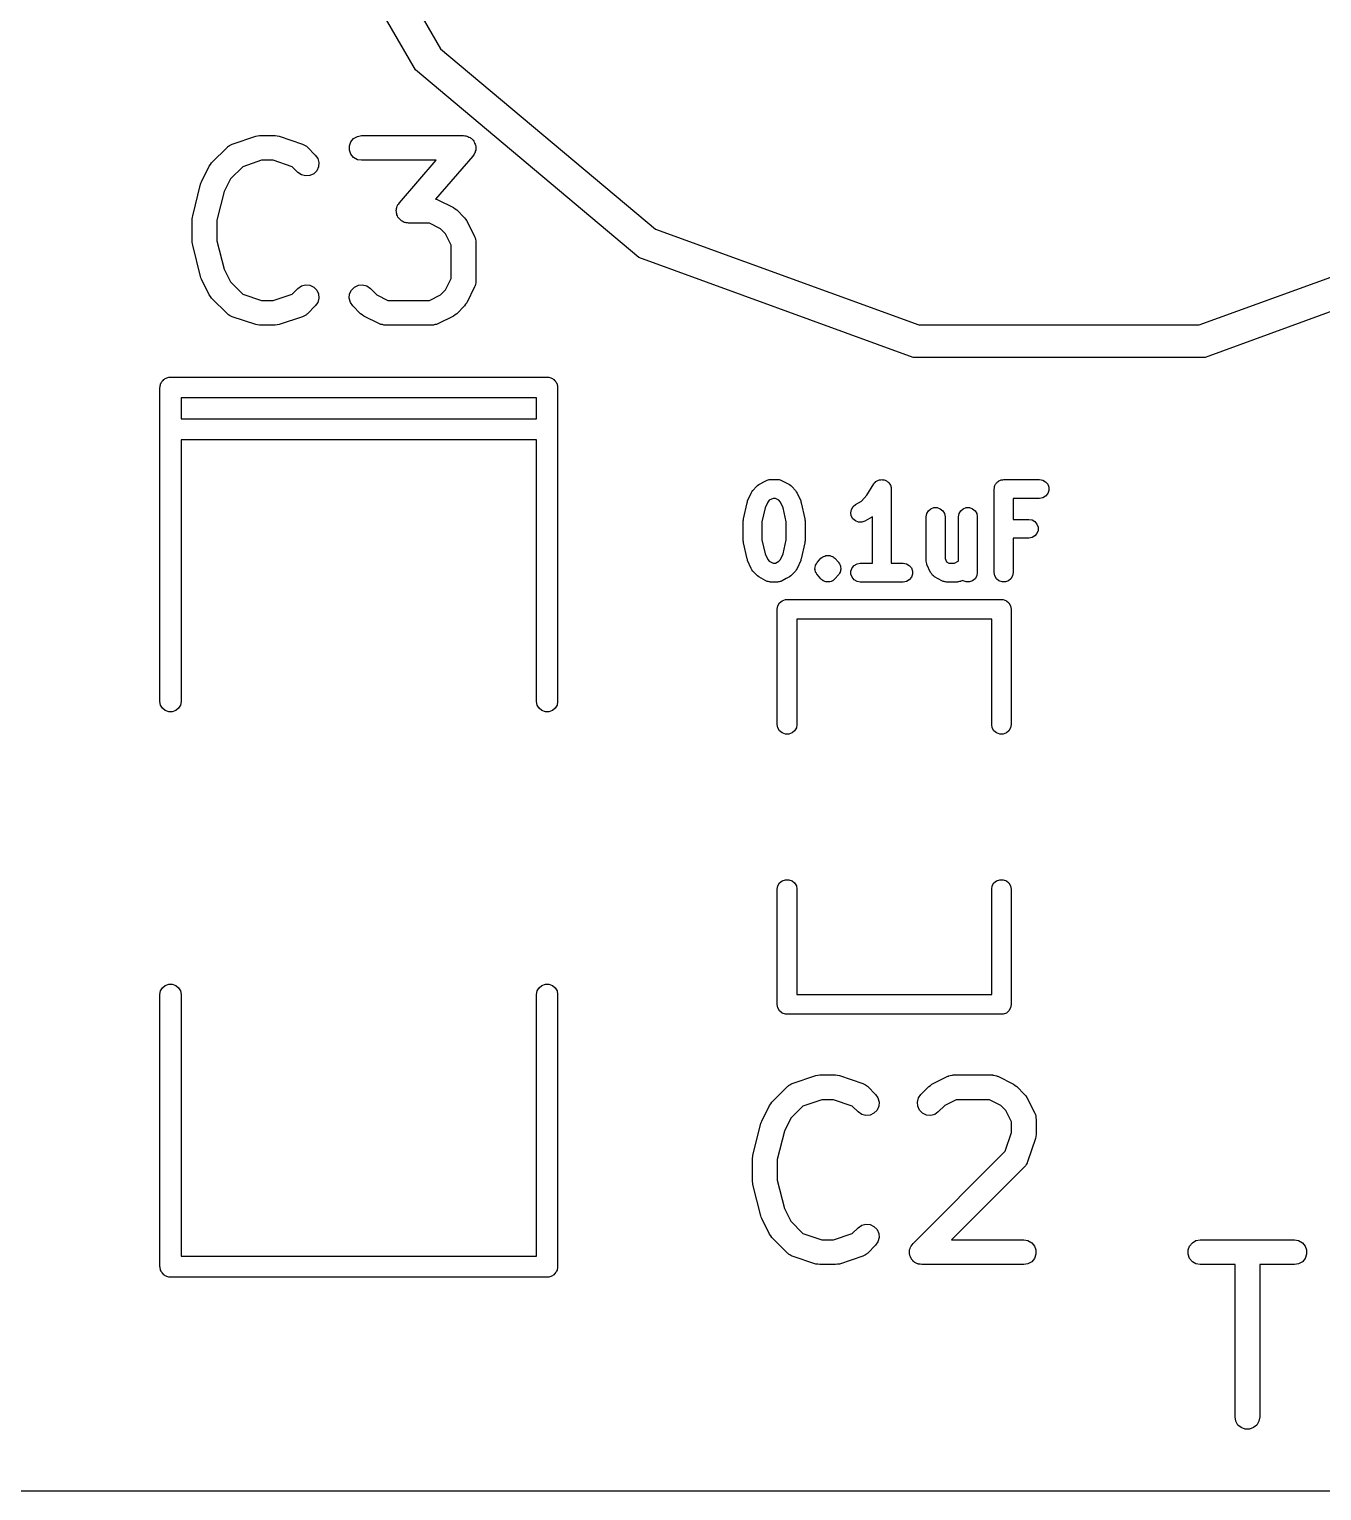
# Model space of a CAD drawing. Extents: x 173.7 to 226.3, y -126 to -74.1.
# Drawn here: x 193.75 to 201.59, y -111.9 to -103.03 of the extents above; entities that cross this region are included whole.
import ezdxf

# ---------------------------------------------------------------- set-up
doc = ezdxf.new("R2010")
doc.units = 0
doc.header["$MEASUREMENT"] = 0
doc.layers.add('BLACK', color=7, linetype='CONTINUOUS')

msp = doc.modelspace()

# ---------------------------------------------------------------- linework, layer by layer
at = {"layer": 'Black'}
for p, q in [((195.396, -101.676), (196.246, -103.15)), ((196.093, -103.278), (195.208, -101.744)), ((196.246, -103.15), (197.55, -104.244)), ((197.45, -104.417), (196.093, -103.278)), ((194.856, -103.842), (194.952, -103.747)), ((194.952, -103.747), (194.955, -103.744)), ((194.955, -103.744), (194.958, -103.741)), ((194.958, -103.741), (194.966, -103.737)), ((194.966, -103.737), (194.973, -103.732)), ((194.973, -103.732), (194.977, -103.731)), ((194.977, -103.731), (194.981, -103.729)), ((194.981, -103.729), (195.124, -103.681)), ((195.124, -103.681), (195.136, -103.679)), ((195.136, -103.679), (195.148, -103.677)), ((195.148, -103.677), (195.243, -103.677)), ((195.243, -103.677), (195.255, -103.679)), ((195.255, -103.679), (195.267, -103.681)), ((195.267, -103.681), (195.409, -103.729)), ((195.409, -103.729), (195.413, -103.731)), ((195.413, -103.731), (195.417, -103.732)), ((195.417, -103.732), (195.425, -103.737)), ((195.425, -103.737), (195.432, -103.741)), ((195.432, -103.741), (195.435, -103.744)), ((195.435, -103.744), (195.439, -103.747)), ((195.439, -103.747), (195.486, -103.795)), ((195.693, -103.739), (195.702, -103.715)), ((195.693, -103.765), (195.693, -103.739)), ((195.702, -103.715), (195.718, -103.695)), ((195.718, -103.695), (195.741, -103.682)), ((195.741, -103.682), (195.767, -103.677)), ((195.767, -103.677), (196.386, -103.677)), ((196.386, -103.677), (196.393, -103.679)), ((196.393, -103.679), (196.4, -103.679)), ((196.4, -103.679), (196.406, -103.681)), ((196.406, -103.681), (196.411, -103.682)), ((196.411, -103.682), (196.418, -103.686)), ((196.418, -103.686), (196.425, -103.688)), ((196.425, -103.688), (196.429, -103.692)), ((196.429, -103.692), (196.434, -103.695)), ((196.434, -103.695), (196.439, -103.701)), ((196.439, -103.701), (196.444, -103.705)), ((196.444, -103.705), (196.447, -103.71)), ((196.447, -103.71), (196.451, -103.715)), ((196.451, -103.715), (196.453, -103.722)), ((196.453, -103.722), (196.457, -103.728)), ((196.457, -103.728), (196.458, -103.734)), ((196.458, -103.734), (196.46, -103.739)), ((196.46, -103.739), (196.46, -103.747)), ((196.46, -103.747), (196.461, -103.754)), ((196.461, -103.754), (196.46, -103.76)), ((196.46, -103.76), (196.46, -103.765)), ((194.85, -103.852), (194.856, -103.842)), ((195.16, -103.827), (195.045, -103.866)), ((195.231, -103.827), (195.16, -103.827)), ((195.345, -103.866), (195.231, -103.827)), ((195.486, -103.795), (195.501, -103.816)), ((195.501, -103.816), (195.508, -103.841)), ((195.508, -103.841), (195.506, -103.867)), ((195.702, -103.79), (195.693, -103.765)), ((195.718, -103.81), (195.702, -103.79)), ((195.741, -103.823), (195.718, -103.81)), ((195.767, -103.827), (195.741, -103.823)), ((196.22, -103.827), (195.767, -103.827)), ((195.996, -104.084), (196.22, -103.827)), ((196.442, -103.802), (196.215, -104.062)), ((196.446, -103.795), (196.442, -103.802)), ((196.451, -103.79), (196.446, -103.795)), ((196.453, -103.784), (196.451, -103.79)), ((196.456, -103.779), (196.453, -103.784)), ((196.457, -103.772), (196.456, -103.779)), ((196.46, -103.765), (196.457, -103.772)), ((194.795, -103.957), (194.842, -103.862)), ((194.842, -103.862), (194.85, -103.852)), ((195.045, -103.866), (194.971, -103.94)), ((195.38, -103.901), (195.345, -103.866)), ((195.402, -103.916), (195.38, -103.901)), ((195.427, -103.922), (195.402, -103.916)), ((195.453, -103.92), (195.427, -103.922)), ((195.476, -103.909), (195.453, -103.92)), ((195.495, -103.891), (195.476, -103.909)), ((195.506, -103.867), (195.495, -103.891)), ((194.742, -104.163), (194.789, -103.972)), ((194.789, -103.972), (194.792, -103.965)), ((194.792, -103.965), (194.795, -103.957)), ((194.933, -104.017), (194.889, -104.19)), ((194.971, -103.94), (194.933, -104.017)), ((195.979, -104.12), (195.981, -104.113)), ((195.981, -104.113), (195.982, -104.106)), ((195.982, -104.106), (195.985, -104.101)), ((195.985, -104.101), (195.987, -104.096)), ((195.987, -104.096), (195.992, -104.09)), ((195.992, -104.09), (195.996, -104.084)), ((196.215, -104.062), (196.221, -104.063)), ((196.221, -104.063), (196.225, -104.065)), ((196.225, -104.065), (196.229, -104.066)), ((196.229, -104.066), (196.324, -104.114)), ((196.324, -104.114), (196.334, -104.121)), ((194.739, -104.181), (194.741, -104.172)), ((194.739, -104.324), (194.739, -104.181)), ((194.741, -104.172), (194.742, -104.163)), ((194.889, -104.19), (194.889, -104.315)), ((195.977, -104.132), (195.979, -104.126)), ((195.979, -104.139), (195.977, -104.132)), ((195.979, -104.126), (195.979, -104.12)), ((195.979, -104.146), (195.979, -104.139)), ((195.98, -104.152), (195.979, -104.146)), ((195.981, -104.158), (195.98, -104.152)), ((195.985, -104.164), (195.981, -104.158)), ((195.987, -104.171), (195.985, -104.164)), ((195.991, -104.175), (195.987, -104.171)), ((195.994, -104.18), (195.991, -104.175)), ((195.999, -104.185), (195.994, -104.18)), ((196.004, -104.191), (195.999, -104.185)), ((196.009, -104.194), (196.004, -104.191)), ((196.014, -104.197), (196.009, -104.194)), ((196.02, -104.2), (196.014, -104.197)), ((196.027, -104.204), (196.02, -104.2)), ((196.032, -104.205), (196.027, -104.204)), ((196.334, -104.121), (196.344, -104.128)), ((196.344, -104.128), (196.391, -104.176)), ((196.391, -104.176), (196.398, -104.185)), ((196.398, -104.185), (196.405, -104.195)), ((196.405, -104.195), (196.453, -104.29)), ((196.038, -104.207), (196.032, -104.205)), ((196.045, -104.207), (196.038, -104.207)), ((196.052, -104.208), (196.045, -104.207)), ((196.178, -104.208), (196.052, -104.208)), ((196.246, -104.243), (196.178, -104.208)), ((196.276, -104.273), (196.246, -104.243)), ((196.311, -104.342), (196.276, -104.273)), ((196.453, -104.29), (196.454, -104.294)), ((197.55, -104.244), (199.149, -104.826)), ((200.851, -104.826), (202.45, -104.244)), ((194.741, -104.333), (194.739, -104.324)), ((194.742, -104.342), (194.741, -104.333)), ((194.789, -104.532), (194.742, -104.342)), ((194.889, -104.315), (194.933, -104.488)), ((196.311, -104.544), (196.311, -104.342)), ((196.454, -104.294), (196.456, -104.298)), ((196.456, -104.298), (196.458, -104.307)), ((196.458, -104.307), (196.46, -104.315)), ((196.46, -104.315), (196.46, -104.32)), ((196.46, -104.32), (196.461, -104.324)), ((196.461, -104.324), (196.461, -104.562)), ((199.114, -105.023), (197.45, -104.417)), ((202.55, -104.417), (200.886, -105.023)), ((194.792, -104.54), (194.789, -104.532)), ((194.795, -104.548), (194.792, -104.54)), ((194.842, -104.643), (194.795, -104.548)), ((194.933, -104.488), (194.971, -104.565)), ((196.276, -104.613), (196.311, -104.544)), ((194.85, -104.653), (194.842, -104.643)), ((194.971, -104.565), (195.045, -104.639)), ((195.045, -104.639), (195.16, -104.677)), ((195.231, -104.677), (195.345, -104.639)), ((195.345, -104.639), (195.38, -104.604)), ((195.38, -104.604), (195.402, -104.589)), ((195.402, -104.589), (195.427, -104.582)), ((195.427, -104.582), (195.453, -104.585)), ((195.453, -104.585), (195.476, -104.596)), ((195.476, -104.596), (195.495, -104.614)), ((195.495, -104.614), (195.506, -104.638)), ((195.506, -104.638), (195.508, -104.664)), ((195.692, -104.664), (195.694, -104.638)), ((195.694, -104.638), (195.705, -104.614)), ((195.705, -104.614), (195.724, -104.596)), ((195.724, -104.596), (195.747, -104.585)), ((195.747, -104.585), (195.773, -104.582)), ((195.773, -104.582), (195.798, -104.589)), ((195.798, -104.589), (195.82, -104.604)), ((195.82, -104.604), (195.859, -104.643)), ((195.859, -104.643), (195.927, -104.677)), ((196.178, -104.677), (196.246, -104.643)), ((196.246, -104.643), (196.276, -104.613)), ((196.453, -104.595), (196.405, -104.691)), ((196.454, -104.591), (196.453, -104.595)), ((196.456, -104.588), (196.454, -104.591)), ((196.458, -104.579), (196.456, -104.588)), ((196.46, -104.57), (196.458, -104.579)), ((196.461, -104.562), (196.46, -104.566)), ((196.46, -104.566), (196.46, -104.57)), ((194.856, -104.663), (194.85, -104.653)), ((194.952, -104.758), (194.856, -104.663)), ((195.16, -104.677), (195.231, -104.677)), ((195.486, -104.71), (195.439, -104.758)), ((195.501, -104.689), (195.486, -104.71)), ((195.508, -104.664), (195.501, -104.689)), ((195.699, -104.689), (195.692, -104.664)), ((195.714, -104.71), (195.699, -104.689)), ((195.761, -104.758), (195.714, -104.71)), ((195.927, -104.677), (196.178, -104.677)), ((196.391, -104.71), (196.344, -104.758)), ((196.398, -104.7), (196.391, -104.71)), ((196.405, -104.691), (196.398, -104.7)), ((194.955, -104.76), (194.952, -104.758)), ((194.958, -104.764), (194.955, -104.76)), ((194.966, -104.768), (194.958, -104.764)), ((194.973, -104.773), (194.966, -104.768)), ((194.977, -104.774), (194.973, -104.773)), ((194.981, -104.776), (194.977, -104.774)), ((195.124, -104.824), (194.981, -104.776)), ((195.136, -104.825), (195.124, -104.824)), ((195.148, -104.827), (195.136, -104.825)), ((195.255, -104.825), (195.243, -104.827)), ((195.267, -104.824), (195.255, -104.825)), ((195.409, -104.776), (195.267, -104.824)), ((195.413, -104.774), (195.409, -104.776)), ((195.417, -104.773), (195.413, -104.774)), ((195.425, -104.768), (195.417, -104.773)), ((195.432, -104.764), (195.425, -104.768)), ((195.435, -104.76), (195.432, -104.764)), ((195.439, -104.758), (195.435, -104.76)), ((195.771, -104.765), (195.761, -104.758)), ((195.781, -104.772), (195.771, -104.765)), ((195.876, -104.819), (195.781, -104.772)), ((195.88, -104.821), (195.876, -104.819)), ((195.884, -104.823), (195.88, -104.821)), ((195.893, -104.824), (195.884, -104.823)), ((195.901, -104.827), (195.893, -104.824)), ((196.212, -104.824), (196.204, -104.827)), ((196.221, -104.823), (196.212, -104.824)), ((196.225, -104.821), (196.221, -104.823)), ((196.229, -104.819), (196.225, -104.821)), ((196.324, -104.772), (196.229, -104.819)), ((196.334, -104.765), (196.324, -104.772)), ((196.344, -104.758), (196.334, -104.765)), ((195.243, -104.827), (195.148, -104.827)), ((195.905, -104.827), (195.901, -104.827)), ((195.91, -104.827), (195.905, -104.827)), ((196.195, -104.827), (195.91, -104.827)), ((196.199, -104.827), (196.195, -104.827)), ((196.204, -104.827), (196.199, -104.827)), ((199.149, -104.826), (200.851, -104.826)), ((200.886, -105.023), (199.114, -105.023)), ((194.547, -105.184), (194.55, -105.179)), ((194.55, -105.179), (194.552, -105.174)), ((194.552, -105.174), (194.556, -105.17)), ((194.556, -105.17), (194.558, -105.165)), ((194.558, -105.165), (194.563, -105.162)), ((194.563, -105.162), (194.566, -105.157)), ((194.566, -105.157), (194.571, -105.155)), ((194.571, -105.155), (194.575, -105.151)), ((194.575, -105.151), (194.58, -105.149)), ((194.58, -105.149), (194.585, -105.146)), ((194.585, -105.146), (194.591, -105.145)), ((194.591, -105.145), (194.596, -105.143)), ((194.596, -105.143), (194.602, -105.143)), ((194.602, -105.143), (194.607, -105.142)), ((194.607, -105.142), (196.893, -105.142)), ((196.893, -105.142), (196.898, -105.143)), ((196.898, -105.143), (196.904, -105.143)), ((196.904, -105.143), (196.909, -105.145)), ((196.909, -105.145), (196.915, -105.146)), ((196.915, -105.146), (196.92, -105.149)), ((196.92, -105.149), (196.925, -105.151)), ((196.925, -105.151), (196.929, -105.155)), ((196.929, -105.155), (196.934, -105.157)), ((196.934, -105.157), (196.937, -105.162)), ((196.937, -105.162), (196.942, -105.165)), ((196.942, -105.165), (196.944, -105.17)), ((196.944, -105.17), (196.948, -105.174)), ((196.948, -105.174), (196.95, -105.179)), ((196.95, -105.179), (196.953, -105.184)), ((194.543, -105.206), (194.544, -105.201)), ((194.543, -107.111), (194.543, -105.206)), ((194.544, -105.195), (194.546, -105.19)), ((194.544, -105.201), (194.544, -105.195)), ((194.546, -105.19), (194.547, -105.184)), ((196.829, -105.269), (194.671, -105.269)), ((194.671, -105.269), (194.671, -105.396)), ((196.829, -105.396), (196.829, -105.269)), ((196.953, -105.184), (196.954, -105.19)), ((196.954, -105.19), (196.956, -105.195)), ((196.956, -105.195), (196.956, -105.201)), ((196.956, -105.201), (196.956, -105.206)), ((196.956, -105.206), (196.956, -107.111)), ((194.671, -105.396), (196.829, -105.396)), ((194.671, -105.523), (194.671, -107.111)), ((196.829, -105.523), (194.671, -105.523)), ((196.829, -107.111), (196.829, -105.523)), ((198.163, -105.807), (198.17, -105.801)), ((198.17, -105.801), (198.178, -105.795)), ((198.178, -105.795), (198.221, -105.771)), ((198.221, -105.771), (198.225, -105.769)), ((198.225, -105.769), (198.229, -105.767)), ((198.229, -105.767), (198.235, -105.766)), ((198.235, -105.766), (198.24, -105.764)), ((198.24, -105.764), (198.244, -105.764)), ((198.244, -105.764), (198.249, -105.764)), ((198.249, -105.764), (198.292, -105.764)), ((198.292, -105.764), (198.297, -105.764)), ((198.297, -105.764), (198.301, -105.764)), ((198.301, -105.764), (198.307, -105.766)), ((198.307, -105.766), (198.312, -105.767)), ((198.312, -105.767), (198.316, -105.769)), ((198.316, -105.769), (198.32, -105.771)), ((198.32, -105.771), (198.364, -105.795)), ((198.364, -105.795), (198.371, -105.801)), ((198.371, -105.801), (198.378, -105.807)), ((198.834, -105.859), (198.875, -105.791)), ((198.875, -105.791), (198.878, -105.788)), ((198.878, -105.788), (198.88, -105.784)), ((198.88, -105.784), (198.884, -105.781)), ((198.884, -105.781), (198.888, -105.776)), ((198.888, -105.776), (198.892, -105.774)), ((198.892, -105.774), (198.895, -105.771)), ((198.895, -105.771), (198.9, -105.769)), ((198.9, -105.769), (198.905, -105.767)), ((198.905, -105.767), (198.91, -105.766)), ((198.91, -105.766), (198.914, -105.765)), ((198.914, -105.765), (198.919, -105.765)), ((198.919, -105.765), (198.925, -105.764)), ((198.925, -105.764), (198.929, -105.765)), ((198.929, -105.765), (198.934, -105.765)), ((198.934, -105.765), (198.939, -105.766)), ((198.939, -105.766), (198.944, -105.767)), ((198.944, -105.767), (198.948, -105.77)), ((198.948, -105.77), (198.952, -105.771)), ((198.952, -105.771), (198.957, -105.775)), ((198.957, -105.775), (198.961, -105.778)), ((198.961, -105.778), (198.964, -105.781)), ((198.964, -105.781), (198.968, -105.784)), ((198.968, -105.784), (198.97, -105.789)), ((198.97, -105.789), (198.974, -105.793)), ((198.974, -105.793), (198.975, -105.797)), ((198.975, -105.797), (198.978, -105.801)), ((198.978, -105.801), (198.978, -105.807)), ((199.609, -105.806), (199.61, -105.801)), ((199.61, -105.801), (199.613, -105.797)), ((199.613, -105.797), (199.615, -105.792)), ((199.615, -105.792), (199.618, -105.788)), ((199.618, -105.788), (199.62, -105.784)), ((199.62, -105.784), (199.624, -105.781)), ((199.624, -105.781), (199.627, -105.777)), ((199.627, -105.777), (199.632, -105.775)), ((199.632, -105.775), (199.635, -105.771)), ((199.635, -105.771), (199.64, -105.77)), ((199.64, -105.77), (199.644, -105.767)), ((199.644, -105.767), (199.649, -105.766)), ((199.649, -105.766), (199.654, -105.765)), ((199.654, -105.765), (199.659, -105.765)), ((199.659, -105.765), (199.664, -105.764)), ((199.664, -105.764), (199.882, -105.764)), ((199.882, -105.764), (199.901, -105.767)), ((199.901, -105.767), (199.918, -105.777)), ((199.918, -105.777), (199.931, -105.792)), ((199.931, -105.792), (199.938, -105.811)), ((198.11, -105.894), (198.131, -105.846)), ((198.131, -105.846), (198.136, -105.838)), ((198.136, -105.838), (198.141, -105.831)), ((198.141, -105.831), (198.163, -105.807)), ((198.264, -105.878), (198.241, -105.89)), ((198.278, -105.878), (198.264, -105.878)), ((198.3, -105.89), (198.278, -105.878)), ((198.378, -105.807), (198.4, -105.831)), ((198.4, -105.831), (198.405, -105.838)), ((198.405, -105.838), (198.41, -105.846)), ((198.41, -105.846), (198.432, -105.894)), ((198.801, -105.896), (198.834, -105.859)), ((198.978, -105.807), (198.98, -105.812)), ((198.98, -105.812), (198.98, -105.816)), ((198.98, -105.816), (198.981, -105.821)), ((198.981, -105.821), (198.981, -106.272)), ((199.607, -105.821), (199.608, -105.816)), ((199.607, -106.329), (199.607, -105.821)), ((199.608, -105.811), (199.609, -105.806)), ((199.608, -105.816), (199.608, -105.811)), ((199.882, -105.878), (199.721, -105.878)), ((199.721, -105.878), (199.721, -106.006)), ((199.901, -105.875), (199.882, -105.878)), ((199.918, -105.865), (199.901, -105.875)), ((199.931, -105.849), (199.918, -105.865)), ((199.938, -105.831), (199.931, -105.849)), ((199.938, -105.811), (199.938, -105.831)), ((198.084, -106.002), (198.106, -105.905)), ((198.106, -105.905), (198.108, -105.9)), ((198.108, -105.9), (198.11, -105.894)), ((198.216, -105.936), (198.197, -106.021)), ((198.232, -105.901), (198.216, -105.936)), ((198.241, -105.89), (198.232, -105.901)), ((198.309, -105.901), (198.3, -105.89)), ((198.325, -105.936), (198.309, -105.901)), ((198.344, -106.021), (198.325, -105.936)), ((198.432, -105.894), (198.433, -105.9)), ((198.433, -105.9), (198.435, -105.905)), ((198.435, -105.905), (198.457, -106.002)), ((198.736, -105.965), (198.74, -105.946)), ((198.739, -105.985), (198.736, -105.965)), ((198.74, -105.946), (198.75, -105.928)), ((198.75, -105.928), (198.765, -105.916)), ((198.765, -105.916), (198.801, -105.896)), ((199.193, -105.99), (199.197, -105.971)), ((199.197, -105.971), (199.207, -105.953)), ((199.207, -105.953), (199.222, -105.941)), ((199.222, -105.941), (199.24, -105.934)), ((199.24, -105.934), (199.26, -105.934)), ((199.26, -105.934), (199.279, -105.941)), ((199.279, -105.941), (199.294, -105.953)), ((199.294, -105.953), (199.304, -105.971)), ((199.304, -105.971), (199.308, -105.99)), ((199.389, -105.99), (199.393, -105.971)), ((199.393, -105.971), (199.403, -105.953)), ((199.403, -105.953), (199.418, -105.941)), ((199.418, -105.941), (199.436, -105.934)), ((199.436, -105.934), (199.456, -105.934)), ((199.456, -105.934), (199.475, -105.941)), ((199.475, -105.941), (199.49, -105.953)), ((199.49, -105.953), (199.5, -105.971)), ((199.5, -105.971), (199.503, -105.99)), ((198.083, -106.014), (198.084, -106.008)), ((198.083, -106.135), (198.083, -106.014)), ((198.084, -106.008), (198.084, -106.002)), ((198.197, -106.021), (198.197, -106.129)), ((198.344, -106.129), (198.344, -106.021)), ((198.457, -106.002), (198.457, -106.008)), ((198.457, -106.008), (198.458, -106.014)), ((198.458, -106.014), (198.458, -106.135)), ((198.749, -106.002), (198.739, -105.985)), ((198.764, -106.015), (198.749, -106.002)), ((198.782, -106.022), (198.764, -106.015)), ((198.802, -106.022), (198.782, -106.022)), ((198.821, -106.016), (198.802, -106.022)), ((198.864, -105.992), (198.821, -106.016)), ((198.867, -105.99), (198.864, -105.992)), ((198.867, -106.272), (198.867, -105.99)), ((199.193, -106.256), (199.193, -105.99)), ((199.308, -105.99), (199.308, -106.244)), ((199.389, -106.258), (199.389, -105.99)), ((199.503, -105.99), (199.503, -106.329)), ((199.721, -106.006), (199.816, -106.006)), ((199.816, -106.006), (199.836, -106.009)), ((199.836, -106.009), (199.853, -106.019)), ((199.853, -106.019), (199.866, -106.034)), ((199.866, -106.034), (199.873, -106.053)), ((199.873, -106.053), (199.873, -106.073)), ((198.084, -106.142), (198.083, -106.135)), ((198.084, -106.148), (198.084, -106.142)), ((198.106, -106.245), (198.084, -106.148)), ((198.197, -106.129), (198.216, -106.214)), ((198.325, -106.214), (198.344, -106.129)), ((198.457, -106.148), (198.435, -106.245)), ((198.458, -106.135), (198.457, -106.142)), ((198.457, -106.142), (198.457, -106.148)), ((199.816, -106.12), (199.721, -106.12)), ((199.721, -106.12), (199.721, -106.329)), ((199.836, -106.116), (199.816, -106.12)), ((199.853, -106.106), (199.836, -106.116)), ((199.866, -106.091), (199.853, -106.106)), ((199.873, -106.073), (199.866, -106.091)), ((198.216, -106.214), (198.232, -106.249)), ((198.309, -106.249), (198.325, -106.214)), ((198.533, -106.266), (198.555, -106.242)), ((198.555, -106.242), (198.561, -106.237)), ((198.561, -106.237), (198.567, -106.232)), ((198.567, -106.232), (198.568, -106.232)), ((198.568, -106.232), (198.569, -106.231)), ((198.569, -106.231), (198.57, -106.231)), ((198.57, -106.23), (198.578, -106.228)), ((198.57, -106.231), (198.57, -106.23)), ((198.578, -106.228), (198.585, -106.225)), ((198.585, -106.225), (198.586, -106.224)), ((198.586, -106.224), (198.587, -106.224)), ((198.587, -106.224), (198.588, -106.224)), ((198.588, -106.224), (198.589, -106.224)), ((198.589, -106.224), (198.597, -106.224)), ((198.597, -106.224), (198.605, -106.224)), ((198.605, -106.224), (198.606, -106.224)), ((198.606, -106.224), (198.607, -106.224)), ((198.607, -106.224), (198.608, -106.224)), ((198.608, -106.224), (198.609, -106.225)), ((198.609, -106.225), (198.616, -106.228)), ((198.616, -106.228), (198.624, -106.23)), ((198.624, -106.23), (198.625, -106.231)), ((198.625, -106.231), (198.626, -106.231)), ((198.626, -106.231), (198.627, -106.232)), ((198.627, -106.232), (198.628, -106.232)), ((198.628, -106.232), (198.633, -106.237)), ((198.633, -106.237), (198.64, -106.242)), ((198.64, -106.242), (198.661, -106.266)), ((199.308, -106.244), (199.316, -106.264)), ((198.108, -106.25), (198.106, -106.245)), ((198.11, -106.256), (198.108, -106.25)), ((198.131, -106.304), (198.11, -106.256)), ((198.136, -106.311), (198.131, -106.304)), ((198.141, -106.319), (198.136, -106.311)), ((198.163, -106.343), (198.141, -106.319)), ((198.232, -106.249), (198.241, -106.259)), ((198.241, -106.259), (198.264, -106.272)), ((198.264, -106.272), (198.278, -106.272)), ((198.278, -106.272), (198.3, -106.259)), ((198.3, -106.259), (198.309, -106.249)), ((198.4, -106.319), (198.378, -106.343)), ((198.405, -106.311), (198.4, -106.319)), ((198.41, -106.304), (198.405, -106.311)), ((198.432, -106.255), (198.41, -106.304)), ((198.433, -106.25), (198.432, -106.255)), ((198.435, -106.245), (198.433, -106.25)), ((198.518, -106.303), (198.52, -106.295)), ((198.519, -106.305), (198.518, -106.303)), ((198.518, -106.307), (198.519, -106.305)), ((198.52, -106.314), (198.518, -106.307)), ((198.52, -106.295), (198.521, -106.287)), ((198.521, -106.322), (198.52, -106.314)), ((198.521, -106.287), (198.522, -106.285)), ((198.522, -106.324), (198.521, -106.322)), ((198.522, -106.283), (198.527, -106.276)), ((198.522, -106.285), (198.522, -106.283)), ((198.522, -106.326), (198.522, -106.324)), ((198.527, -106.333), (198.522, -106.326)), ((198.527, -106.276), (198.53, -106.269)), ((198.53, -106.34), (198.527, -106.333)), ((198.53, -106.269), (198.532, -106.268)), ((198.532, -106.268), (198.533, -106.266)), ((198.661, -106.266), (198.663, -106.268)), ((198.663, -106.268), (198.664, -106.269)), ((198.664, -106.269), (198.668, -106.276)), ((198.668, -106.333), (198.664, -106.34)), ((198.668, -106.276), (198.672, -106.283)), ((198.672, -106.326), (198.668, -106.333)), ((198.672, -106.283), (198.672, -106.285)), ((198.672, -106.285), (198.673, -106.287)), ((198.673, -106.322), (198.672, -106.324)), ((198.672, -106.324), (198.672, -106.326)), ((198.673, -106.287), (198.674, -106.295)), ((198.674, -106.314), (198.673, -106.322)), ((198.674, -106.295), (198.676, -106.303)), ((198.676, -106.307), (198.674, -106.314)), ((198.676, -106.303), (198.676, -106.305)), ((198.676, -106.305), (198.676, -106.307)), ((198.737, -106.319), (198.744, -106.3)), ((198.737, -106.339), (198.737, -106.319)), ((198.744, -106.3), (198.756, -106.285)), ((198.756, -106.285), (198.774, -106.275)), ((198.774, -106.275), (198.793, -106.272)), ((198.793, -106.272), (198.867, -106.272)), ((198.981, -106.272), (199.054, -106.272)), ((199.054, -106.272), (199.074, -106.275)), ((199.074, -106.275), (199.091, -106.285)), ((199.091, -106.285), (199.104, -106.3)), ((199.104, -106.3), (199.111, -106.319)), ((199.111, -106.319), (199.111, -106.339)), ((199.194, -106.258), (199.193, -106.256)), ((199.193, -106.26), (199.194, -106.258)), ((199.195, -106.268), (199.193, -106.26)), ((199.197, -106.276), (199.195, -106.268)), ((199.198, -106.278), (199.197, -106.276)), ((199.198, -106.28), (199.198, -106.278)), ((199.22, -106.328), (199.198, -106.28)), ((199.225, -106.335), (199.22, -106.328)), ((199.316, -106.264), (199.33, -106.272)), ((199.33, -106.272), (199.366, -106.272)), ((199.366, -106.272), (199.388, -106.259)), ((199.388, -106.259), (199.389, -106.258)), ((199.503, -106.329), (199.5, -106.348)), ((199.61, -106.348), (199.607, -106.329)), ((199.721, -106.329), (199.718, -106.348)), ((198.17, -106.349), (198.163, -106.343)), ((198.178, -106.355), (198.17, -106.349)), ((198.221, -106.379), (198.178, -106.355)), ((198.225, -106.38), (198.221, -106.379)), ((198.229, -106.383), (198.225, -106.38)), ((198.235, -106.383), (198.229, -106.383)), ((198.24, -106.385), (198.235, -106.383)), ((198.244, -106.385), (198.24, -106.385)), ((198.249, -106.386), (198.244, -106.385)), ((198.292, -106.386), (198.249, -106.386)), ((198.297, -106.385), (198.292, -106.386)), ((198.301, -106.385), (198.297, -106.385)), ((198.307, -106.383), (198.301, -106.385)), ((198.312, -106.383), (198.307, -106.383)), ((198.316, -106.38), (198.312, -106.383)), ((198.32, -106.379), (198.316, -106.38)), ((198.344, -106.365), (198.32, -106.379)), ((198.364, -106.355), (198.344, -106.365)), ((198.371, -106.349), (198.364, -106.355)), ((198.378, -106.343), (198.371, -106.349)), ((198.532, -106.341), (198.53, -106.34)), ((198.533, -106.343), (198.532, -106.341)), ((198.555, -106.367), (198.533, -106.343)), ((198.561, -106.372), (198.555, -106.367)), ((198.567, -106.377), (198.561, -106.372)), ((198.568, -106.378), (198.567, -106.377)), ((198.569, -106.378), (198.568, -106.378)), ((198.57, -106.379), (198.569, -106.378)), ((198.578, -106.382), (198.57, -106.379)), ((198.57, -106.379), (198.57, -106.379)), ((198.585, -106.385), (198.578, -106.382)), ((198.586, -106.385), (198.585, -106.385)), ((198.587, -106.385), (198.586, -106.385)), ((198.588, -106.385), (198.587, -106.385)), ((198.589, -106.385), (198.588, -106.385)), ((198.597, -106.385), (198.589, -106.385)), ((198.605, -106.385), (198.597, -106.385)), ((198.606, -106.385), (198.605, -106.385)), ((198.607, -106.385), (198.606, -106.385)), ((198.608, -106.385), (198.607, -106.385)), ((198.609, -106.385), (198.608, -106.385)), ((198.616, -106.382), (198.609, -106.385)), ((198.624, -106.379), (198.616, -106.382)), ((198.625, -106.379), (198.624, -106.379)), ((198.626, -106.378), (198.625, -106.379)), ((198.627, -106.378), (198.626, -106.378)), ((198.628, -106.377), (198.627, -106.378)), ((198.633, -106.372), (198.628, -106.377)), ((198.64, -106.367), (198.633, -106.372)), ((198.661, -106.343), (198.64, -106.367)), ((198.663, -106.341), (198.661, -106.343)), ((198.664, -106.34), (198.663, -106.341)), ((198.744, -106.357), (198.737, -106.339)), ((198.756, -106.373), (198.744, -106.357)), ((198.774, -106.383), (198.756, -106.373)), ((198.793, -106.386), (198.774, -106.383)), ((199.054, -106.386), (198.793, -106.386)), ((199.074, -106.383), (199.054, -106.386)), ((199.091, -106.373), (199.074, -106.383)), ((199.104, -106.357), (199.091, -106.373)), ((199.111, -106.339), (199.104, -106.357)), ((199.229, -106.342), (199.225, -106.335)), ((199.23, -106.343), (199.229, -106.342)), ((199.231, -106.344), (199.23, -106.343)), ((199.238, -106.349), (199.231, -106.344)), ((199.244, -106.355), (199.238, -106.349)), ((199.288, -106.379), (199.244, -106.355)), ((199.292, -106.38), (199.288, -106.379)), ((199.296, -106.383), (199.292, -106.38)), ((199.302, -106.383), (199.296, -106.383)), ((199.307, -106.385), (199.302, -106.383)), ((199.311, -106.385), (199.307, -106.385)), ((199.316, -106.386), (199.311, -106.385)), ((199.381, -106.386), (199.316, -106.386)), ((199.385, -106.385), (199.381, -106.386)), ((199.39, -106.385), (199.385, -106.385)), ((199.395, -106.383), (199.39, -106.385)), ((199.401, -106.383), (199.395, -106.383)), ((199.404, -106.38), (199.401, -106.383)), ((199.409, -106.379), (199.404, -106.38)), ((199.414, -106.376), (199.409, -106.379)), ((199.418, -106.378), (199.414, -106.376)), ((199.436, -106.385), (199.418, -106.378)), ((199.456, -106.385), (199.436, -106.385)), ((199.475, -106.378), (199.456, -106.385)), ((199.49, -106.366), (199.475, -106.378)), ((199.5, -106.348), (199.49, -106.366)), ((199.62, -106.366), (199.61, -106.348)), ((199.635, -106.378), (199.62, -106.366)), ((199.654, -106.385), (199.635, -106.378)), ((199.674, -106.385), (199.654, -106.385)), ((199.693, -106.378), (199.674, -106.385)), ((199.708, -106.366), (199.693, -106.378)), ((199.718, -106.348), (199.708, -106.366)), ((198.304, -106.513), (198.32, -106.499)), ((198.32, -106.499), (198.339, -106.492)), ((198.339, -106.492), (198.36, -106.492)), ((198.36, -106.492), (198.365, -106.491)), ((198.365, -106.491), (199.635, -106.491)), ((199.635, -106.491), (199.64, -106.492)), ((199.64, -106.492), (199.661, -106.492)), ((199.661, -106.492), (199.68, -106.499)), ((199.68, -106.499), (199.696, -106.513)), ((198.29, -106.551), (198.294, -106.531)), ((198.29, -107.25), (198.29, -106.551)), ((198.294, -106.531), (198.304, -106.513)), ((199.696, -106.513), (199.706, -106.531)), ((199.706, -106.531), (199.71, -106.551)), ((199.71, -106.551), (199.71, -107.25)), ((199.591, -106.611), (198.409, -106.611)), ((198.409, -106.611), (198.409, -107.25)), ((199.591, -107.25), (199.591, -106.611)), ((194.547, -107.133), (194.543, -107.111)), ((194.671, -107.111), (194.667, -107.133)), ((196.833, -107.133), (196.829, -107.111)), ((196.956, -107.111), (196.953, -107.133)), ((194.558, -107.152), (194.547, -107.133)), ((194.575, -107.166), (194.558, -107.152)), ((194.596, -107.174), (194.575, -107.166)), ((194.618, -107.174), (194.596, -107.174)), ((194.639, -107.166), (194.618, -107.174)), ((194.656, -107.152), (194.639, -107.166)), ((194.667, -107.133), (194.656, -107.152)), ((196.844, -107.152), (196.833, -107.133)), ((196.861, -107.166), (196.844, -107.152)), ((196.882, -107.174), (196.861, -107.166)), ((196.904, -107.174), (196.882, -107.174)), ((196.925, -107.166), (196.904, -107.174)), ((196.942, -107.152), (196.925, -107.166)), ((196.953, -107.133), (196.942, -107.152)), ((198.294, -107.27), (198.29, -107.25)), ((198.304, -107.288), (198.294, -107.27)), ((198.32, -107.301), (198.304, -107.288)), ((198.339, -107.308), (198.32, -107.301)), ((198.36, -107.308), (198.339, -107.308)), ((198.38, -107.301), (198.36, -107.308)), ((198.395, -107.288), (198.38, -107.301)), ((198.406, -107.27), (198.395, -107.288)), ((198.409, -107.25), (198.406, -107.27)), ((199.594, -107.27), (199.591, -107.25)), ((199.605, -107.288), (199.594, -107.27)), ((199.62, -107.301), (199.605, -107.288)), ((199.64, -107.308), (199.62, -107.301)), ((199.661, -107.308), (199.64, -107.308)), ((199.68, -107.301), (199.661, -107.308)), ((199.696, -107.288), (199.68, -107.301)), ((199.706, -107.27), (199.696, -107.288)), ((199.71, -107.25), (199.706, -107.27)), ((198.32, -108.199), (198.339, -108.192)), ((198.339, -108.192), (198.36, -108.192)), ((198.36, -108.192), (198.38, -108.199)), ((199.62, -108.199), (199.64, -108.192)), ((199.64, -108.192), (199.661, -108.192)), ((199.661, -108.192), (199.68, -108.199)), ((198.29, -108.25), (198.294, -108.23)), ((198.29, -108.949), (198.29, -108.25)), ((198.294, -108.23), (198.304, -108.212)), ((198.304, -108.212), (198.32, -108.199)), ((198.38, -108.199), (198.395, -108.212)), ((198.395, -108.212), (198.406, -108.23)), ((198.406, -108.23), (198.409, -108.25)), ((198.409, -108.25), (198.409, -108.889)), ((199.591, -108.25), (199.594, -108.23)), ((199.591, -108.889), (199.591, -108.25)), ((199.594, -108.23), (199.605, -108.212)), ((199.605, -108.212), (199.62, -108.199)), ((199.68, -108.199), (199.696, -108.212)), ((199.696, -108.212), (199.706, -108.23)), ((199.706, -108.23), (199.71, -108.25)), ((199.71, -108.25), (199.71, -108.949)), ((194.543, -108.889), (194.547, -108.867)), ((194.543, -110.54), (194.543, -108.889)), ((194.547, -108.867), (194.558, -108.848)), ((194.558, -108.848), (194.575, -108.834)), ((194.575, -108.834), (194.596, -108.826)), ((194.596, -108.826), (194.618, -108.826)), ((194.618, -108.826), (194.639, -108.834)), ((194.639, -108.834), (194.656, -108.848)), ((194.656, -108.848), (194.667, -108.867)), ((194.667, -108.867), (194.671, -108.889)), ((194.671, -108.889), (194.671, -110.477)), ((196.829, -108.889), (196.833, -108.867)), ((196.829, -110.477), (196.829, -108.889)), ((196.833, -108.867), (196.844, -108.848)), ((196.844, -108.848), (196.861, -108.834)), ((196.861, -108.834), (196.882, -108.826)), ((196.882, -108.826), (196.904, -108.826)), ((196.904, -108.826), (196.925, -108.834)), ((196.925, -108.834), (196.942, -108.848)), ((196.942, -108.848), (196.953, -108.867)), ((196.953, -108.867), (196.956, -108.889)), ((196.956, -108.889), (196.956, -110.54)), ((198.409, -108.889), (199.591, -108.889)), ((198.294, -108.969), (198.29, -108.949)), ((198.304, -108.987), (198.294, -108.969)), ((198.32, -109.001), (198.304, -108.987)), ((199.696, -108.987), (199.68, -109.001)), ((199.706, -108.969), (199.696, -108.987)), ((199.71, -108.949), (199.706, -108.969)), ((198.339, -109.008), (198.32, -109.001)), ((198.36, -109.008), (198.339, -109.008)), ((198.365, -109.009), (198.36, -109.008)), ((199.635, -109.009), (198.365, -109.009)), ((199.64, -109.008), (199.635, -109.009)), ((199.661, -109.008), (199.64, -109.008)), ((199.68, -109.001), (199.661, -109.008)), ((198.358, -109.441), (198.366, -109.437)), ((198.366, -109.437), (198.373, -109.432)), ((198.373, -109.432), (198.377, -109.431)), ((198.377, -109.431), (198.381, -109.429)), ((198.381, -109.429), (198.524, -109.381)), ((198.524, -109.381), (198.536, -109.379)), ((198.536, -109.379), (198.548, -109.377)), ((198.548, -109.377), (198.643, -109.377)), ((198.643, -109.377), (198.655, -109.379)), ((198.655, -109.379), (198.667, -109.381)), ((198.667, -109.381), (198.809, -109.429)), ((198.809, -109.429), (198.813, -109.431)), ((198.813, -109.431), (198.817, -109.432)), ((198.817, -109.432), (198.825, -109.437)), ((198.825, -109.437), (198.832, -109.441)), ((199.219, -109.44), (199.228, -109.433)), ((199.228, -109.433), (199.324, -109.385)), ((199.324, -109.385), (199.328, -109.384)), ((199.328, -109.384), (199.331, -109.382)), ((199.331, -109.382), (199.34, -109.38)), ((199.34, -109.38), (199.349, -109.378)), ((199.349, -109.378), (199.353, -109.378)), ((199.353, -109.378), (199.357, -109.377)), ((199.357, -109.377), (199.595, -109.377)), ((199.595, -109.377), (199.599, -109.378)), ((199.599, -109.378), (199.604, -109.378)), ((199.604, -109.378), (199.612, -109.38)), ((199.612, -109.38), (199.621, -109.382)), ((199.621, -109.382), (199.625, -109.384)), ((199.625, -109.384), (199.629, -109.385)), ((199.629, -109.385), (199.724, -109.433)), ((199.724, -109.433), (199.734, -109.44)), ((198.256, -109.542), (198.352, -109.447)), ((198.352, -109.447), (198.355, -109.444)), ((198.355, -109.444), (198.358, -109.441)), ((198.832, -109.441), (198.835, -109.444)), ((198.835, -109.444), (198.839, -109.447)), ((198.839, -109.447), (198.886, -109.495)), ((198.886, -109.495), (198.901, -109.516)), ((198.901, -109.516), (198.908, -109.541)), ((199.14, -109.541), (199.146, -109.516)), ((199.146, -109.516), (199.161, -109.495)), ((199.161, -109.495), (199.209, -109.447)), ((199.209, -109.447), (199.219, -109.44)), ((199.734, -109.44), (199.744, -109.447)), ((199.744, -109.447), (199.791, -109.495)), ((199.791, -109.495), (199.798, -109.504)), ((199.798, -109.504), (199.805, -109.514)), ((199.805, -109.514), (199.853, -109.609)), ((198.195, -109.657), (198.242, -109.562)), ((198.242, -109.562), (198.25, -109.552)), ((198.25, -109.552), (198.256, -109.542)), ((198.445, -109.566), (198.371, -109.64)), ((198.56, -109.527), (198.445, -109.566)), ((198.631, -109.527), (198.56, -109.527)), ((198.745, -109.566), (198.631, -109.527)), ((198.78, -109.601), (198.745, -109.566)), ((198.802, -109.616), (198.78, -109.601)), ((198.876, -109.609), (198.853, -109.62)), ((198.895, -109.591), (198.876, -109.609)), ((198.906, -109.567), (198.895, -109.591)), ((198.908, -109.541), (198.906, -109.567)), ((199.142, -109.567), (199.14, -109.541)), ((199.153, -109.591), (199.142, -109.567)), ((199.171, -109.609), (199.153, -109.591)), ((199.195, -109.62), (199.171, -109.609)), ((199.267, -109.601), (199.246, -109.616)), ((199.306, -109.562), (199.267, -109.601)), ((199.375, -109.527), (199.306, -109.562)), ((199.578, -109.527), (199.375, -109.527)), ((199.646, -109.562), (199.578, -109.527)), ((199.676, -109.592), (199.646, -109.562)), ((199.711, -109.661), (199.676, -109.592)), ((199.853, -109.609), (199.854, -109.613)), ((199.854, -109.613), (199.856, -109.617)), ((198.142, -109.863), (198.189, -109.672)), ((198.189, -109.672), (198.192, -109.665)), ((198.192, -109.665), (198.195, -109.657)), ((198.371, -109.64), (198.333, -109.717)), ((198.827, -109.622), (198.802, -109.616)), ((198.853, -109.62), (198.827, -109.622)), ((199.221, -109.622), (199.195, -109.62)), ((199.246, -109.616), (199.221, -109.622)), ((199.711, -109.726), (199.711, -109.661)), ((199.856, -109.617), (199.858, -109.626)), ((199.858, -109.626), (199.86, -109.634)), ((199.86, -109.634), (199.86, -109.639)), ((199.86, -109.639), (199.861, -109.643)), ((199.861, -109.643), (199.861, -109.738)), ((198.333, -109.717), (198.289, -109.89)), ((199.673, -109.84), (199.711, -109.726)), ((199.857, -109.762), (199.809, -109.905)), ((199.859, -109.75), (199.857, -109.762)), ((199.861, -109.738), (199.859, -109.75)), ((198.139, -109.881), (198.141, -109.872)), ((198.141, -109.872), (198.142, -109.863)), ((199.114, -110.399), (199.673, -109.84)), ((198.139, -110.024), (198.139, -109.881)), ((198.289, -109.89), (198.289, -110.015)), ((199.791, -109.934), (199.348, -110.377)), ((199.794, -109.93), (199.791, -109.934)), ((199.797, -109.928), (199.794, -109.93)), ((199.801, -109.92), (199.797, -109.928)), ((199.806, -109.913), (199.801, -109.92)), ((199.807, -109.908), (199.806, -109.913)), ((199.809, -109.905), (199.807, -109.908)), ((198.141, -110.033), (198.139, -110.024)), ((198.142, -110.042), (198.141, -110.033)), ((198.189, -110.232), (198.142, -110.042)), ((198.289, -110.015), (198.333, -110.188)), ((198.192, -110.24), (198.189, -110.232)), ((198.333, -110.188), (198.371, -110.265)), ((198.195, -110.248), (198.192, -110.24)), ((198.242, -110.343), (198.195, -110.248)), ((198.371, -110.265), (198.445, -110.339)), ((198.745, -110.339), (198.78, -110.304)), ((198.78, -110.304), (198.802, -110.289)), ((198.802, -110.289), (198.827, -110.282)), ((198.827, -110.282), (198.853, -110.285)), ((198.853, -110.285), (198.876, -110.296)), ((198.876, -110.296), (198.895, -110.314)), ((198.895, -110.314), (198.906, -110.338)), ((198.25, -110.353), (198.242, -110.343)), ((198.256, -110.363), (198.25, -110.353)), ((198.352, -110.458), (198.256, -110.363)), ((198.445, -110.339), (198.56, -110.377)), ((198.56, -110.377), (198.631, -110.377)), ((198.631, -110.377), (198.745, -110.339)), ((198.886, -110.41), (198.839, -110.458)), ((198.901, -110.389), (198.886, -110.41)), ((198.908, -110.364), (198.901, -110.389)), ((198.906, -110.338), (198.908, -110.364)), ((199.102, -110.415), (199.108, -110.407)), ((199.108, -110.407), (199.114, -110.399)), ((199.348, -110.377), (199.786, -110.377)), ((199.786, -110.377), (199.811, -110.382)), ((199.811, -110.382), (199.834, -110.395)), ((199.834, -110.395), (199.851, -110.415)), ((200.792, -110.415), (200.809, -110.395)), ((200.809, -110.395), (200.831, -110.382)), ((200.831, -110.382), (200.857, -110.377)), ((200.857, -110.377), (201.429, -110.377)), ((201.429, -110.377), (201.454, -110.382)), ((201.454, -110.382), (201.477, -110.395)), ((201.477, -110.395), (201.494, -110.415)), ((194.671, -110.477), (196.829, -110.477)), ((198.355, -110.46), (198.352, -110.458)), ((198.358, -110.464), (198.355, -110.46)), ((198.366, -110.468), (198.358, -110.464)), ((198.373, -110.473), (198.366, -110.468)), ((198.377, -110.474), (198.373, -110.473)), ((198.381, -110.476), (198.377, -110.474)), ((198.524, -110.524), (198.381, -110.476)), ((198.809, -110.476), (198.667, -110.524)), ((198.813, -110.474), (198.809, -110.476)), ((198.817, -110.473), (198.813, -110.474)), ((198.825, -110.468), (198.817, -110.473)), ((198.832, -110.464), (198.825, -110.468)), ((198.835, -110.46), (198.832, -110.464)), ((198.839, -110.458), (198.835, -110.46)), ((199.092, -110.446), (199.093, -110.443)), ((199.093, -110.456), (199.092, -110.446)), ((199.093, -110.439), (199.096, -110.43)), ((199.093, -110.443), (199.093, -110.439)), ((199.093, -110.465), (199.093, -110.456)), ((199.094, -110.469), (199.093, -110.465)), ((199.094, -110.472), (199.094, -110.469)), ((199.098, -110.481), (199.094, -110.472)), ((199.096, -110.43), (199.099, -110.421)), ((199.102, -110.49), (199.098, -110.481)), ((199.099, -110.421), (199.101, -110.418)), ((199.101, -110.418), (199.102, -110.415)), ((199.104, -110.492), (199.102, -110.49)), ((199.105, -110.495), (199.104, -110.492)), ((199.112, -110.502), (199.105, -110.495)), ((199.851, -110.49), (199.834, -110.51)), ((199.851, -110.415), (199.86, -110.439)), ((199.86, -110.465), (199.851, -110.49)), ((199.86, -110.439), (199.86, -110.465)), ((200.783, -110.439), (200.792, -110.415)), ((200.783, -110.465), (200.783, -110.439)), ((200.792, -110.49), (200.783, -110.465)), ((200.809, -110.51), (200.792, -110.49)), ((201.494, -110.49), (201.477, -110.51)), ((201.494, -110.415), (201.502, -110.439)), ((201.502, -110.465), (201.494, -110.49)), ((201.502, -110.439), (201.502, -110.465)), ((194.544, -110.545), (194.543, -110.54)), ((194.544, -110.551), (194.544, -110.545)), ((194.546, -110.556), (194.544, -110.551)), ((194.547, -110.562), (194.546, -110.556)), ((194.55, -110.567), (194.547, -110.562)), ((194.552, -110.572), (194.55, -110.567)), ((194.556, -110.576), (194.552, -110.572)), ((194.558, -110.581), (194.556, -110.576)), ((194.563, -110.584), (194.558, -110.581)), ((194.566, -110.589), (194.563, -110.584)), ((194.571, -110.591), (194.566, -110.589)), ((196.934, -110.589), (196.929, -110.591)), ((196.937, -110.584), (196.934, -110.589)), ((196.942, -110.581), (196.937, -110.584)), ((196.944, -110.576), (196.942, -110.581)), ((196.948, -110.572), (196.944, -110.576)), ((196.95, -110.567), (196.948, -110.572)), ((196.953, -110.562), (196.95, -110.567)), ((196.954, -110.556), (196.953, -110.562)), ((196.956, -110.551), (196.954, -110.556)), ((196.956, -110.54), (196.956, -110.545)), ((196.956, -110.545), (196.956, -110.551)), ((198.536, -110.525), (198.524, -110.524)), ((198.548, -110.527), (198.536, -110.525)), ((198.643, -110.527), (198.548, -110.527)), ((198.655, -110.525), (198.643, -110.527)), ((198.667, -110.524), (198.655, -110.525)), ((199.118, -110.51), (199.112, -110.502)), ((199.121, -110.511), (199.118, -110.51)), ((199.124, -110.514), (199.121, -110.511)), ((199.133, -110.518), (199.124, -110.514)), ((199.141, -110.523), (199.133, -110.518)), ((199.144, -110.523), (199.141, -110.523)), ((199.147, -110.525), (199.144, -110.523)), ((199.157, -110.526), (199.147, -110.525)), ((199.167, -110.527), (199.157, -110.526)), ((199.786, -110.527), (199.167, -110.527)), ((199.811, -110.523), (199.786, -110.527)), ((199.834, -110.51), (199.811, -110.523)), ((200.831, -110.523), (200.809, -110.51)), ((200.857, -110.527), (200.831, -110.523)), ((201.068, -110.527), (200.857, -110.527)), ((201.068, -111.452), (201.068, -110.527)), ((201.429, -110.527), (201.218, -110.527)), ((201.218, -110.527), (201.218, -111.452)), ((201.454, -110.523), (201.429, -110.527)), ((201.477, -110.51), (201.454, -110.523)), ((194.575, -110.595), (194.571, -110.591)), ((194.58, -110.597), (194.575, -110.595)), ((194.585, -110.6), (194.58, -110.597)), ((194.591, -110.601), (194.585, -110.6)), ((194.596, -110.603), (194.591, -110.601)), ((194.602, -110.603), (194.596, -110.603)), ((194.607, -110.603), (194.602, -110.603)), ((196.893, -110.603), (194.607, -110.603)), ((196.898, -110.603), (196.893, -110.603)), ((196.904, -110.603), (196.898, -110.603)), ((196.909, -110.601), (196.904, -110.603)), ((196.915, -110.6), (196.909, -110.601)), ((196.92, -110.597), (196.915, -110.6)), ((196.925, -110.595), (196.92, -110.597)), ((196.929, -110.591), (196.925, -110.595)), ((201.072, -111.478), (201.068, -111.452)), ((201.218, -111.452), (201.213, -111.478)), ((201.085, -111.501), (201.072, -111.478)), ((201.105, -111.517), (201.085, -111.501)), ((201.13, -111.526), (201.105, -111.517)), ((201.156, -111.526), (201.13, -111.526)), ((201.18, -111.517), (201.156, -111.526)), ((201.2, -111.501), (201.18, -111.517)), ((201.213, -111.478), (201.2, -111.501)), ((192.991, -111.9), (208.647, -111.9))]:
    msp.add_line(p, q, dxfattribs=at)

doc.saveas('drawing.dxf')
